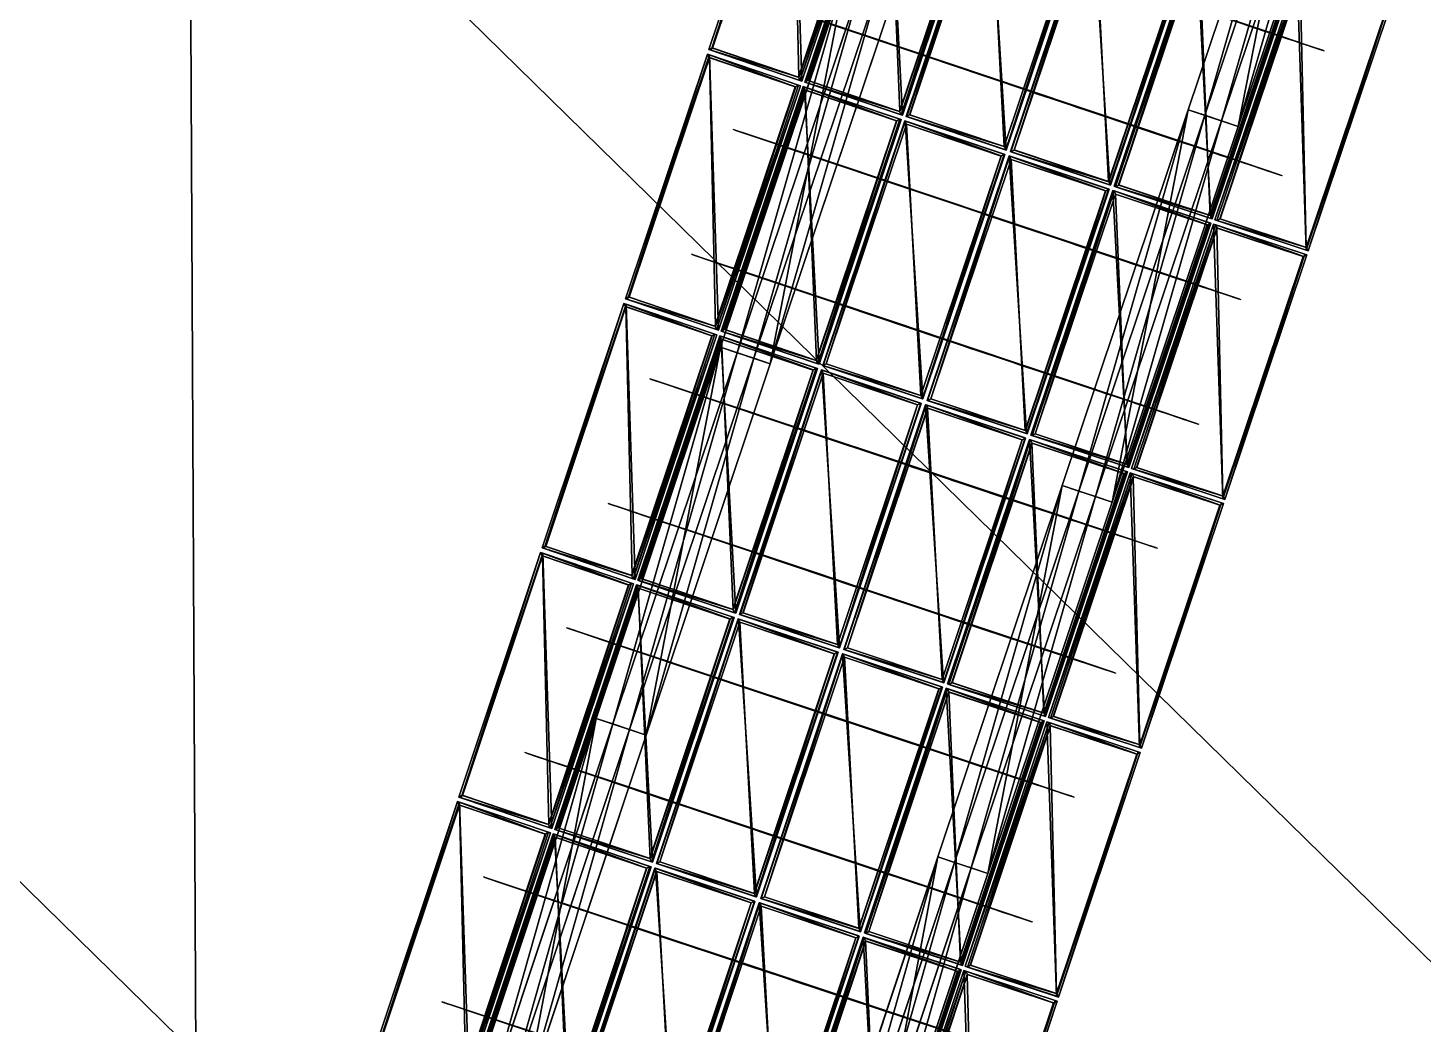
# Model space of a CAD drawing. Extents: x -372 to 678, y -263 to 741.
# Drawn here: x 323.48 to 336.73, y 391.04 to 400.51 of the extents above; entities that cross this region are included whole.
import ezdxf

# ---------------------------------------------------------------- set-up
doc = ezdxf.new("R2010")
doc.units = 0
doc.header["$LTSCALE"] = 0.0254
doc.layers.get('0').update_dxf_attribs({"linetype": 'CONTINUOUS'})
doc.layers.add('LOCATION_SNAPSHOT', color=144, linetype='CONTINUOUS')
doc.layers.add('LOCATION_TERRAIN', color=36, linetype='CONTINUOUS')

# ---------------------------------------------------------------- blocks, each defined once
blk = doc.blocks.new('LOCATION_SNAPSHOT_1')
at = {"color": 8}
mesh = blk.add_polyface(dxfattribs=at)
corners = [(-63.49, 214.773), (675.116, 740.668), (-66.007, 737.092), (677.638, 218.347)]
mesh.append_faces([[corners[k] for k in face] for face in [(0, 1, 2), (1, 0, 3)]], dxfattribs={"vtx0": -1, "color": 8})
blk = doc.blocks.new('LOCATION_TERRAIN_1')
at = {"color": 8}
mesh = blk.add_polyface(dxfattribs=at)
corners = [(325.076, 390.756, 6.175), (325.016, 403.193, 5.976), (312.455, 403.132, 4.757)]
mesh.append_faces([[corners[k] for k in face] for face in [(0, 1, 2)]], dxfattribs={"color": 8})
mesh = blk.add_polyface(dxfattribs=at)
corners = [(337.638, 390.817, 7.11), (337.578, 403.253, 7.128), (325.016, 403.193, 5.976)]
mesh.append_faces([[corners[k] for k in face] for face in [(0, 1, 2)]], dxfattribs={"color": 8})
mesh = blk.add_polyface(dxfattribs=at)
corners = [(337.638, 390.817, 7.11), (325.016, 403.193, 5.976), (325.076, 390.756, 6.175)]
mesh.append_faces([[corners[k] for k in face] for face in [(0, 1, 2)]], dxfattribs={"color": 8})
mesh = blk.add_polyface(dxfattribs=at)
corners = [(325.076, 390.756, 6.175), (312.455, 403.132, 4.757), (312.515, 390.696, 5.086)]
mesh.append_faces([[corners[k] for k in face] for face in [(0, 1, 2)]], dxfattribs={"color": 8})
blk = doc.blocks.new('GROUP_55')
at = {"color": 0}
for p, q in [((282.954, -0.57, 1.478), (279.193, -0.688, 1.446)), ((282.954, -0.57, 1.978), (279.193, -0.688, 1.946)), ((282.954, -0.57, 1.978), (279.193, -0.688, 1.946)), ((282.954, -0.57, 1.478), (279.193, -0.688, 1.446)), ((279.193, -0.688, 1.446), (275.475, -0.807, 1.415)), ((279.193, -0.688, 1.946), (275.475, -0.807, 1.915)), ((279.193, -0.688, 1.946), (275.475, -0.807, 1.915)), ((279.193, -0.688, 1.446), (275.475, -0.807, 1.415)), ((279.193, -0.688, 1.446), (279.198, -0.854, 1.446)), ((279.209, -1.187, 1.946), (279.193, -0.688, 1.946)), ((279.193, -0.688, 1.946), (279.193, -0.688, 1.446)), ((279.193, -0.688, 1.446), (279.198, -0.854, 1.446)), ((279.209, -1.187, 1.946), (279.193, -0.688, 1.946)), ((279.193, -0.688, 1.946), (279.193, -0.688, 1.446)), ((282.96, -0.737, 1.478), (279.198, -0.854, 1.446)), ((282.96, -0.737, 1.478), (279.198, -0.854, 1.446)), ((282.96, -0.737, 1.728), (279.198, -0.854, 1.696)), ((282.96, -0.737, 1.728), (279.198, -0.854, 1.696)), ((275.475, -0.807, 1.415), (271.799, -0.929, 1.383)), ((275.475, -0.807, 1.915), (271.799, -0.929, 1.883)), ((275.475, -0.807, 1.915), (271.799, -0.929, 1.883)), ((275.475, -0.807, 1.415), (271.799, -0.929, 1.383)), ((275.475, -0.807, 1.415), (275.481, -0.974, 1.415)), ((275.491, -1.307, 1.915), (275.475, -0.807, 1.915)), ((275.475, -0.807, 1.915), (275.475, -0.807, 1.415)), ((275.475, -0.807, 1.415), (275.481, -0.974, 1.415)), ((275.491, -1.307, 1.915), (275.475, -0.807, 1.915)), ((275.475, -0.807, 1.915), (275.475, -0.807, 1.415)), ((279.198, -0.854, 1.446), (275.481, -0.974, 1.415)), ((279.198, -0.854, 1.446), (275.481, -0.974, 1.415)), ((279.198, -0.854, 1.696), (275.481, -0.974, 1.665)), ((279.198, -0.854, 1.696), (275.481, -0.974, 1.665)), ((279.198, -0.854, 1.446), (279.198, -0.854, 1.696)), ((279.198, -0.854, 1.696), (279.203, -1.021, 1.696)), ((279.198, -0.854, 1.446), (279.198, -0.854, 1.696)), ((279.198, -0.854, 1.696), (279.203, -1.021, 1.696)), ((282.965, -0.904, 1.728), (279.203, -1.021, 1.696)), ((282.965, -0.904, 1.728), (279.203, -1.021, 1.696)), ((282.965, -0.904, 1.478), (279.203, -1.021, 1.446)), ((282.965, -0.904, 1.478), (279.203, -1.021, 1.446)), ((275.481, -0.974, 1.415), (271.804, -1.095, 1.383)), ((275.481, -0.974, 1.415), (271.804, -1.095, 1.383)), ((275.481, -0.974, 1.665), (271.804, -1.095, 1.633)), ((275.481, -0.974, 1.665), (271.804, -1.095, 1.633)), ((275.481, -0.974, 1.415), (275.481, -0.974, 1.665)), ((275.481, -0.974, 1.665), (275.486, -1.14, 1.665)), ((275.481, -0.974, 1.415), (275.481, -0.974, 1.665)), ((275.481, -0.974, 1.665), (275.486, -1.14, 1.665)), ((279.203, -1.021, 1.696), (275.486, -1.14, 1.665)), ((279.203, -1.021, 1.696), (275.486, -1.14, 1.665)), ((279.203, -1.021, 1.446), (275.486, -1.14, 1.415)), ((279.203, -1.021, 1.446), (275.486, -1.14, 1.415)), ((279.203, -1.021, 1.696), (279.203, -1.021, 1.446)), ((279.203, -1.021, 1.446), (279.209, -1.187, 1.446)), ((279.203, -1.021, 1.696), (279.203, -1.021, 1.446)), ((279.203, -1.021, 1.446), (279.209, -1.187, 1.446)), ((275.486, -1.14, 1.665), (271.81, -1.262, 1.633)), ((275.486, -1.14, 1.665), (271.81, -1.262, 1.633)), ((275.486, -1.14, 1.415), (271.81, -1.262, 1.383)), ((275.486, -1.14, 1.415), (271.81, -1.262, 1.383)), ((275.486, -1.14, 1.665), (275.486, -1.14, 1.415)), ((275.486, -1.14, 1.415), (275.491, -1.307, 1.415)), ((275.486, -1.14, 1.665), (275.486, -1.14, 1.415)), ((275.486, -1.14, 1.415), (275.491, -1.307, 1.415)), ((279.209, -1.187, 1.446), (275.491, -1.307, 1.415)), ((279.209, -1.187, 1.446), (275.491, -1.307, 1.415)), ((279.209, -1.187, 1.946), (275.491, -1.307, 1.915)), ((279.209, -1.187, 1.946), (275.491, -1.307, 1.915)), ((282.97, -1.07, 1.478), (279.209, -1.187, 1.446)), ((282.97, -1.07, 1.478), (279.209, -1.187, 1.446)), ((282.97, -1.07, 1.978), (279.209, -1.187, 1.946)), ((282.97, -1.07, 1.978), (279.209, -1.187, 1.946)), ((279.209, -1.187, 1.446), (279.209, -1.187, 1.946)), ((279.209, -1.187, 1.446), (279.209, -1.187, 1.946)), ((275.491, -1.307, 1.415), (271.816, -1.429, 1.383)), ((275.491, -1.307, 1.415), (271.816, -1.429, 1.383)), ((275.491, -1.307, 1.915), (271.816, -1.429, 1.883)), ((275.491, -1.307, 1.915), (271.816, -1.429, 1.883)), ((275.491, -1.307, 1.415), (275.491, -1.307, 1.915)), ((275.491, -1.307, 1.415), (275.491, -1.307, 1.915))]:
    blk.add_line(p, q, dxfattribs=at)
mesh = blk.add_polyface(dxfattribs=at)
corners = [(282.954, -0.57, 1.478), (279.198, -0.854, 1.446), (279.193, -0.688, 1.446), (282.96, -0.737, 1.478)]
mesh.append_faces([[corners[k] for k in face] for face in [(0, 1, 2), (1, 0, 3)]], dxfattribs={"vtx0": -1, "color": 0})
mesh = blk.add_polyface(dxfattribs=at)
corners = [(279.209, -1.187, 1.946), (282.954, -0.57, 1.978), (279.193, -0.688, 1.946), (282.97, -1.07, 1.978)]
mesh.append_faces([[corners[k] for k in face] for face in [(0, 1, 2), (1, 0, 3)]], dxfattribs={"vtx0": -1, "color": 0})
mesh = blk.add_polyface(dxfattribs=at)
corners = [(279.193, -0.688, 1.946), (282.954, -0.57, 1.478), (279.193, -0.688, 1.446), (282.954, -0.57, 1.978)]
mesh.append_faces([[corners[k] for k in face] for face in [(0, 1, 2), (1, 0, 3)]], dxfattribs={"vtx0": -1, "color": 0})
mesh = blk.add_polyface(dxfattribs=at)
corners = [(279.193, -0.688, 1.446), (275.481, -0.974, 1.415), (275.475, -0.807, 1.415), (279.198, -0.854, 1.446)]
mesh.append_faces([[corners[k] for k in face] for face in [(0, 1, 2), (1, 0, 3)]], dxfattribs={"vtx0": -1, "color": 0})
mesh = blk.add_polyface(dxfattribs=at)
corners = [(275.491, -1.307, 1.915), (279.193, -0.688, 1.946), (275.475, -0.807, 1.915), (279.209, -1.187, 1.946)]
mesh.append_faces([[corners[k] for k in face] for face in [(0, 1, 2), (1, 0, 3)]], dxfattribs={"vtx0": -1, "color": 0})
mesh = blk.add_polyface(dxfattribs=at)
corners = [(275.475, -0.807, 1.915), (279.193, -0.688, 1.446), (275.475, -0.807, 1.415), (279.193, -0.688, 1.946)]
mesh.append_faces([[corners[k] for k in face] for face in [(0, 1, 2), (1, 0, 3)]], dxfattribs={"vtx0": -1, "color": 0})
mesh = blk.add_polyface(dxfattribs=at)
corners = [(282.96, -0.737, 1.478), (279.198, -0.854, 1.696), (279.198, -0.854, 1.446), (282.96, -0.737, 1.728)]
mesh.append_faces([[corners[k] for k in face] for face in [(0, 1, 2), (1, 0, 3)]], dxfattribs={"vtx0": -1, "color": 0})
mesh = blk.add_polyface(dxfattribs=at)
corners = [(282.96, -0.737, 1.728), (279.203, -1.021, 1.696), (279.198, -0.854, 1.696), (282.965, -0.904, 1.728)]
mesh.append_faces([[corners[k] for k in face] for face in [(0, 1, 2), (1, 0, 3)]], dxfattribs={"vtx0": -1, "color": 0})
mesh = blk.add_polyface(dxfattribs=at)
corners = [(275.475, -0.807, 1.415), (271.804, -1.095, 1.383), (271.799, -0.929, 1.383), (275.481, -0.974, 1.415)]
mesh.append_faces([[corners[k] for k in face] for face in [(0, 1, 2), (1, 0, 3)]], dxfattribs={"vtx0": -1, "color": 0})
mesh = blk.add_polyface(dxfattribs=at)
corners = [(271.816, -1.429, 1.883), (275.475, -0.807, 1.915), (271.799, -0.929, 1.883), (275.491, -1.307, 1.915)]
mesh.append_faces([[corners[k] for k in face] for face in [(0, 1, 2), (1, 0, 3)]], dxfattribs={"vtx0": -1, "color": 0})
mesh = blk.add_polyface(dxfattribs=at)
corners = [(271.799, -0.929, 1.883), (275.475, -0.807, 1.415), (271.799, -0.929, 1.383), (275.475, -0.807, 1.915)]
mesh.append_faces([[corners[k] for k in face] for face in [(0, 1, 2), (1, 0, 3)]], dxfattribs={"vtx0": -1, "color": 0})
mesh = blk.add_polyface(dxfattribs=at)
corners = [(279.198, -0.854, 1.446), (275.481, -0.974, 1.665), (275.481, -0.974, 1.415), (279.198, -0.854, 1.696)]
mesh.append_faces([[corners[k] for k in face] for face in [(0, 1, 2), (1, 0, 3)]], dxfattribs={"vtx0": -1, "color": 0})
mesh = blk.add_polyface(dxfattribs=at)
corners = [(279.198, -0.854, 1.696), (275.486, -1.14, 1.665), (275.481, -0.974, 1.665), (279.203, -1.021, 1.696)]
mesh.append_faces([[corners[k] for k in face] for face in [(0, 1, 2), (1, 0, 3)]], dxfattribs={"vtx0": -1, "color": 0})
mesh = blk.add_polyface(dxfattribs=at)
corners = [(279.203, -1.021, 1.696), (282.965, -0.904, 1.478), (279.203, -1.021, 1.446), (282.965, -0.904, 1.728)]
mesh.append_faces([[corners[k] for k in face] for face in [(0, 1, 2), (1, 0, 3)]], dxfattribs={"vtx0": -1, "color": 0})
mesh = blk.add_polyface(dxfattribs=at)
corners = [(282.965, -0.904, 1.478), (279.209, -1.187, 1.446), (279.203, -1.021, 1.446), (282.97, -1.07, 1.478)]
mesh.append_faces([[corners[k] for k in face] for face in [(0, 1, 2), (1, 0, 3)]], dxfattribs={"vtx0": -1, "color": 0})
mesh = blk.add_polyface(dxfattribs=at)
corners = [(275.481, -0.974, 1.415), (271.804, -1.095, 1.633), (271.804, -1.095, 1.383), (275.481, -0.974, 1.665)]
mesh.append_faces([[corners[k] for k in face] for face in [(0, 1, 2), (1, 0, 3)]], dxfattribs={"vtx0": -1, "color": 0})
mesh = blk.add_polyface(dxfattribs=at)
corners = [(275.481, -0.974, 1.665), (271.81, -1.262, 1.633), (271.804, -1.095, 1.633), (275.486, -1.14, 1.665)]
mesh.append_faces([[corners[k] for k in face] for face in [(0, 1, 2), (1, 0, 3)]], dxfattribs={"vtx0": -1, "color": 0})
mesh = blk.add_polyface(dxfattribs=at)
corners = [(275.486, -1.14, 1.665), (279.203, -1.021, 1.446), (275.486, -1.14, 1.415), (279.203, -1.021, 1.696)]
mesh.append_faces([[corners[k] for k in face] for face in [(0, 1, 2), (1, 0, 3)]], dxfattribs={"vtx0": -1, "color": 0})
mesh = blk.add_polyface(dxfattribs=at)
corners = [(279.203, -1.021, 1.446), (275.491, -1.307, 1.415), (275.486, -1.14, 1.415), (279.209, -1.187, 1.446)]
mesh.append_faces([[corners[k] for k in face] for face in [(0, 1, 2), (1, 0, 3)]], dxfattribs={"vtx0": -1, "color": 0})
mesh = blk.add_polyface(dxfattribs=at)
corners = [(271.81, -1.262, 1.633), (275.486, -1.14, 1.415), (271.81, -1.262, 1.383), (275.486, -1.14, 1.665)]
mesh.append_faces([[corners[k] for k in face] for face in [(0, 1, 2), (1, 0, 3)]], dxfattribs={"vtx0": -1, "color": 0})
mesh = blk.add_polyface(dxfattribs=at)
corners = [(275.486, -1.14, 1.415), (271.816, -1.429, 1.383), (271.81, -1.262, 1.383), (275.491, -1.307, 1.415)]
mesh.append_faces([[corners[k] for k in face] for face in [(0, 1, 2), (1, 0, 3)]], dxfattribs={"vtx0": -1, "color": 0})
mesh = blk.add_polyface(dxfattribs=at)
corners = [(279.209, -1.187, 1.446), (275.491, -1.307, 1.915), (275.491, -1.307, 1.415), (279.209, -1.187, 1.946)]
mesh.append_faces([[corners[k] for k in face] for face in [(0, 1, 2), (1, 0, 3)]], dxfattribs={"vtx0": -1, "color": 0})
mesh = blk.add_polyface(dxfattribs=at)
corners = [(282.97, -1.07, 1.478), (279.209, -1.187, 1.946), (279.209, -1.187, 1.446), (282.97, -1.07, 1.978)]
mesh.append_faces([[corners[k] for k in face] for face in [(0, 1, 2), (1, 0, 3)]], dxfattribs={"vtx0": -1, "color": 0})
mesh = blk.add_polyface(dxfattribs=at)
corners = [(275.491, -1.307, 1.415), (271.816, -1.429, 1.883), (271.816, -1.429, 1.383), (275.491, -1.307, 1.915)]
mesh.append_faces([[corners[k] for k in face] for face in [(0, 1, 2), (1, 0, 3)]], dxfattribs={"vtx0": -1, "color": 0})
blk = doc.blocks.new('GROUP264_1')
at = {"color": 9}
blk.add_blockref('GROUP_55', (0, 0), dxfattribs=at)
blk = doc.blocks.new('GROUP263_1')
at = {"color": 0}
blk.add_blockref('GROUP264_1', (0, 0), dxfattribs=at)
blk = doc.blocks.new('GROUP_56')
at = {"color": 0}
for p, q in [((286.842, -0.456, 1.508), (283.032, -0.571, 1.478)), ((286.842, -0.456, 2.008), (283.032, -0.571, 1.978)), ((286.842, -0.456, 2.008), (283.032, -0.571, 1.978)), ((286.842, -0.456, 1.508), (283.032, -0.571, 1.478)), ((283.032, -0.571, 1.478), (279.269, -0.688, 1.446)), ((283.032, -0.571, 1.978), (279.269, -0.688, 1.946)), ((283.032, -0.571, 1.978), (279.269, -0.688, 1.946)), ((283.032, -0.571, 1.478), (279.269, -0.688, 1.446)), ((283.032, -0.571, 1.478), (283.037, -0.738, 1.478)), ((283.047, -1.071, 1.978), (283.032, -0.571, 1.978)), ((283.032, -0.571, 1.978), (283.032, -0.571, 1.478)), ((283.032, -0.571, 1.478), (283.037, -0.738, 1.478)), ((283.047, -1.071, 1.978), (283.032, -0.571, 1.978)), ((283.032, -0.571, 1.978), (283.032, -0.571, 1.478)), ((286.847, -0.623, 1.508), (283.037, -0.738, 1.478)), ((286.847, -0.623, 1.508), (283.037, -0.738, 1.478)), ((286.847, -0.623, 1.758), (283.037, -0.738, 1.728)), ((286.847, -0.623, 1.758), (283.037, -0.738, 1.728)), ((279.269, -0.688, 1.446), (275.55, -0.808, 1.415)), ((279.269, -0.688, 1.946), (275.55, -0.808, 1.915)), ((279.269, -0.688, 1.946), (275.55, -0.808, 1.915)), ((279.269, -0.688, 1.446), (275.55, -0.808, 1.415)), ((279.269, -0.688, 1.446), (279.274, -0.855, 1.446)), ((279.285, -1.188, 1.946), (279.269, -0.688, 1.946)), ((279.269, -0.688, 1.946), (279.269, -0.688, 1.446)), ((279.269, -0.688, 1.446), (279.274, -0.855, 1.446)), ((279.285, -1.188, 1.946), (279.269, -0.688, 1.946)), ((279.269, -0.688, 1.946), (279.269, -0.688, 1.446)), ((283.037, -0.738, 1.478), (279.274, -0.855, 1.446)), ((283.037, -0.738, 1.478), (279.274, -0.855, 1.446)), ((283.037, -0.738, 1.728), (279.274, -0.855, 1.696)), ((283.037, -0.738, 1.728), (279.274, -0.855, 1.696)), ((283.037, -0.738, 1.478), (283.037, -0.738, 1.728)), ((283.037, -0.738, 1.728), (283.042, -0.904, 1.728)), ((283.037, -0.738, 1.478), (283.037, -0.738, 1.728)), ((283.037, -0.738, 1.728), (283.042, -0.904, 1.728)), ((286.852, -0.789, 1.758), (283.042, -0.904, 1.728)), ((286.852, -0.789, 1.758), (283.042, -0.904, 1.728)), ((286.852, -0.789, 1.508), (283.042, -0.904, 1.478)), ((286.852, -0.789, 1.508), (283.042, -0.904, 1.478)), ((275.55, -0.808, 1.415), (271.873, -0.93, 1.383)), ((275.55, -0.808, 1.915), (271.873, -0.93, 1.883)), ((275.55, -0.808, 1.915), (271.873, -0.93, 1.883)), ((275.55, -0.808, 1.415), (271.873, -0.93, 1.383)), ((275.55, -0.808, 1.415), (275.556, -0.975, 1.415)), ((275.567, -1.308, 1.915), (275.55, -0.808, 1.915)), ((275.55, -0.808, 1.915), (275.55, -0.808, 1.415)), ((275.55, -0.808, 1.415), (275.556, -0.975, 1.415)), ((275.567, -1.308, 1.915), (275.55, -0.808, 1.915)), ((275.55, -0.808, 1.915), (275.55, -0.808, 1.415)), ((279.274, -0.855, 1.446), (275.556, -0.975, 1.415)), ((279.274, -0.855, 1.446), (275.556, -0.975, 1.415)), ((279.274, -0.855, 1.696), (275.556, -0.975, 1.665)), ((279.274, -0.855, 1.696), (275.556, -0.975, 1.665)), ((279.274, -0.855, 1.446), (279.274, -0.855, 1.696)), ((279.274, -0.855, 1.696), (279.28, -1.022, 1.696)), ((279.274, -0.855, 1.446), (279.274, -0.855, 1.696)), ((279.274, -0.855, 1.696), (279.28, -1.022, 1.696)), ((283.042, -0.904, 1.728), (279.28, -1.022, 1.696)), ((283.042, -0.904, 1.728), (279.28, -1.022, 1.696)), ((283.042, -0.904, 1.478), (279.28, -1.022, 1.446)), ((283.042, -0.904, 1.478), (279.28, -1.022, 1.446)), ((283.042, -0.904, 1.728), (283.042, -0.904, 1.478)), ((283.042, -0.904, 1.478), (283.047, -1.071, 1.478)), ((283.042, -0.904, 1.728), (283.042, -0.904, 1.478)), ((283.042, -0.904, 1.478), (283.047, -1.071, 1.478)), ((275.556, -0.975, 1.415), (271.879, -1.096, 1.383)), ((275.556, -0.975, 1.415), (271.879, -1.096, 1.383)), ((275.556, -0.975, 1.665), (271.879, -1.096, 1.633)), ((275.556, -0.975, 1.665), (271.879, -1.096, 1.633)), ((275.556, -0.975, 1.415), (275.556, -0.975, 1.665)), ((275.556, -0.975, 1.665), (275.561, -1.141, 1.665)), ((275.556, -0.975, 1.415), (275.556, -0.975, 1.665)), ((275.556, -0.975, 1.665), (275.561, -1.141, 1.665)), ((279.28, -1.022, 1.696), (275.561, -1.141, 1.665)), ((279.28, -1.022, 1.696), (275.561, -1.141, 1.665)), ((279.28, -1.022, 1.446), (275.561, -1.141, 1.415)), ((279.28, -1.022, 1.446), (275.561, -1.141, 1.415)), ((279.28, -1.022, 1.696), (279.28, -1.022, 1.446)), ((279.28, -1.022, 1.446), (279.285, -1.188, 1.446)), ((279.28, -1.022, 1.696), (279.28, -1.022, 1.446)), ((279.28, -1.022, 1.446), (279.285, -1.188, 1.446)), ((286.856, -0.956, 1.508), (283.047, -1.071, 1.478)), ((286.856, -0.956, 1.508), (283.047, -1.071, 1.478)), ((286.856, -0.956, 2.008), (283.047, -1.071, 1.978)), ((286.856, -0.956, 2.008), (283.047, -1.071, 1.978)), ((275.561, -1.141, 1.665), (271.884, -1.263, 1.633)), ((275.561, -1.141, 1.665), (271.884, -1.263, 1.633)), ((275.561, -1.141, 1.415), (271.884, -1.263, 1.383)), ((275.561, -1.141, 1.415), (271.884, -1.263, 1.383)), ((275.561, -1.141, 1.665), (275.561, -1.141, 1.415)), ((275.561, -1.141, 1.415), (275.567, -1.308, 1.415)), ((275.561, -1.141, 1.665), (275.561, -1.141, 1.415)), ((275.561, -1.141, 1.415), (275.567, -1.308, 1.415)), ((279.285, -1.188, 1.446), (275.567, -1.308, 1.415)), ((279.285, -1.188, 1.446), (275.567, -1.308, 1.415)), ((279.285, -1.188, 1.946), (275.567, -1.308, 1.915)), ((279.285, -1.188, 1.946), (275.567, -1.308, 1.915)), ((283.047, -1.071, 1.478), (279.285, -1.188, 1.446)), ((283.047, -1.071, 1.478), (279.285, -1.188, 1.446)), ((283.047, -1.071, 1.978), (279.285, -1.188, 1.946)), ((283.047, -1.071, 1.978), (279.285, -1.188, 1.946)), ((279.285, -1.188, 1.446), (279.285, -1.188, 1.946)), ((279.285, -1.188, 1.446), (279.285, -1.188, 1.946)), ((283.047, -1.071, 1.478), (283.047, -1.071, 1.978)), ((283.047, -1.071, 1.478), (283.047, -1.071, 1.978)), ((275.567, -1.308, 1.415), (271.89, -1.429, 1.383)), ((275.567, -1.308, 1.415), (271.89, -1.429, 1.383)), ((275.567, -1.308, 1.915), (271.89, -1.429, 1.883)), ((275.567, -1.308, 1.915), (271.89, -1.429, 1.883)), ((275.567, -1.308, 1.415), (275.567, -1.308, 1.915)), ((275.567, -1.308, 1.415), (275.567, -1.308, 1.915))]:
    blk.add_line(p, q, dxfattribs=at)
mesh = blk.add_polyface(dxfattribs=at)
corners = [(286.842, -0.456, 1.508), (283.037, -0.738, 1.478), (283.032, -0.571, 1.478), (286.847, -0.623, 1.508)]
mesh.append_faces([[corners[k] for k in face] for face in [(0, 1, 2), (1, 0, 3)]], dxfattribs={"vtx0": -1, "color": 0})
mesh = blk.add_polyface(dxfattribs=at)
corners = [(283.047, -1.071, 1.978), (286.842, -0.456, 2.008), (283.032, -0.571, 1.978), (286.856, -0.956, 2.008)]
mesh.append_faces([[corners[k] for k in face] for face in [(0, 1, 2), (1, 0, 3)]], dxfattribs={"vtx0": -1, "color": 0})
mesh = blk.add_polyface(dxfattribs=at)
corners = [(283.032, -0.571, 1.978), (286.842, -0.456, 1.508), (283.032, -0.571, 1.478), (286.842, -0.456, 2.008)]
mesh.append_faces([[corners[k] for k in face] for face in [(0, 1, 2), (1, 0, 3)]], dxfattribs={"vtx0": -1, "color": 0})
mesh = blk.add_polyface(dxfattribs=at)
corners = [(283.032, -0.571, 1.478), (279.274, -0.855, 1.446), (279.269, -0.688, 1.446), (283.037, -0.738, 1.478)]
mesh.append_faces([[corners[k] for k in face] for face in [(0, 1, 2), (1, 0, 3)]], dxfattribs={"vtx0": -1, "color": 0})
mesh = blk.add_polyface(dxfattribs=at)
corners = [(279.285, -1.188, 1.946), (283.032, -0.571, 1.978), (279.269, -0.688, 1.946), (283.047, -1.071, 1.978)]
mesh.append_faces([[corners[k] for k in face] for face in [(0, 1, 2), (1, 0, 3)]], dxfattribs={"vtx0": -1, "color": 0})
mesh = blk.add_polyface(dxfattribs=at)
corners = [(279.269, -0.688, 1.946), (283.032, -0.571, 1.478), (279.269, -0.688, 1.446), (283.032, -0.571, 1.978)]
mesh.append_faces([[corners[k] for k in face] for face in [(0, 1, 2), (1, 0, 3)]], dxfattribs={"vtx0": -1, "color": 0})
mesh = blk.add_polyface(dxfattribs=at)
corners = [(286.847, -0.623, 1.508), (283.037, -0.738, 1.728), (283.037, -0.738, 1.478), (286.847, -0.623, 1.758)]
mesh.append_faces([[corners[k] for k in face] for face in [(0, 1, 2), (1, 0, 3)]], dxfattribs={"vtx0": -1, "color": 0})
mesh = blk.add_polyface(dxfattribs=at)
corners = [(286.847, -0.623, 1.758), (283.042, -0.904, 1.728), (283.037, -0.738, 1.728), (286.852, -0.789, 1.758)]
mesh.append_faces([[corners[k] for k in face] for face in [(0, 1, 2), (1, 0, 3)]], dxfattribs={"vtx0": -1, "color": 0})
mesh = blk.add_polyface(dxfattribs=at)
corners = [(279.269, -0.688, 1.446), (275.556, -0.975, 1.415), (275.55, -0.808, 1.415), (279.274, -0.855, 1.446)]
mesh.append_faces([[corners[k] for k in face] for face in [(0, 1, 2), (1, 0, 3)]], dxfattribs={"vtx0": -1, "color": 0})
mesh = blk.add_polyface(dxfattribs=at)
corners = [(275.567, -1.308, 1.915), (279.269, -0.688, 1.946), (275.55, -0.808, 1.915), (279.285, -1.188, 1.946)]
mesh.append_faces([[corners[k] for k in face] for face in [(0, 1, 2), (1, 0, 3)]], dxfattribs={"vtx0": -1, "color": 0})
mesh = blk.add_polyface(dxfattribs=at)
corners = [(275.55, -0.808, 1.915), (279.269, -0.688, 1.446), (275.55, -0.808, 1.415), (279.269, -0.688, 1.946)]
mesh.append_faces([[corners[k] for k in face] for face in [(0, 1, 2), (1, 0, 3)]], dxfattribs={"vtx0": -1, "color": 0})
mesh = blk.add_polyface(dxfattribs=at)
corners = [(283.037, -0.738, 1.478), (279.274, -0.855, 1.696), (279.274, -0.855, 1.446), (283.037, -0.738, 1.728)]
mesh.append_faces([[corners[k] for k in face] for face in [(0, 1, 2), (1, 0, 3)]], dxfattribs={"vtx0": -1, "color": 0})
mesh = blk.add_polyface(dxfattribs=at)
corners = [(283.037, -0.738, 1.728), (279.28, -1.022, 1.696), (279.274, -0.855, 1.696), (283.042, -0.904, 1.728)]
mesh.append_faces([[corners[k] for k in face] for face in [(0, 1, 2), (1, 0, 3)]], dxfattribs={"vtx0": -1, "color": 0})
mesh = blk.add_polyface(dxfattribs=at)
corners = [(283.042, -0.904, 1.728), (286.852, -0.789, 1.508), (283.042, -0.904, 1.478), (286.852, -0.789, 1.758)]
mesh.append_faces([[corners[k] for k in face] for face in [(0, 1, 2), (1, 0, 3)]], dxfattribs={"vtx0": -1, "color": 0})
mesh = blk.add_polyface(dxfattribs=at)
corners = [(286.852, -0.789, 1.508), (283.047, -1.071, 1.478), (283.042, -0.904, 1.478), (286.856, -0.956, 1.508)]
mesh.append_faces([[corners[k] for k in face] for face in [(0, 1, 2), (1, 0, 3)]], dxfattribs={"vtx0": -1, "color": 0})
mesh = blk.add_polyface(dxfattribs=at)
corners = [(275.55, -0.808, 1.415), (271.879, -1.096, 1.383), (271.873, -0.93, 1.383), (275.556, -0.975, 1.415)]
mesh.append_faces([[corners[k] for k in face] for face in [(0, 1, 2), (1, 0, 3)]], dxfattribs={"vtx0": -1, "color": 0})
mesh = blk.add_polyface(dxfattribs=at)
corners = [(271.89, -1.429, 1.883), (275.55, -0.808, 1.915), (271.873, -0.93, 1.883), (275.567, -1.308, 1.915)]
mesh.append_faces([[corners[k] for k in face] for face in [(0, 1, 2), (1, 0, 3)]], dxfattribs={"vtx0": -1, "color": 0})
mesh = blk.add_polyface(dxfattribs=at)
corners = [(271.873, -0.93, 1.883), (275.55, -0.808, 1.415), (271.873, -0.93, 1.383), (275.55, -0.808, 1.915)]
mesh.append_faces([[corners[k] for k in face] for face in [(0, 1, 2), (1, 0, 3)]], dxfattribs={"vtx0": -1, "color": 0})
mesh = blk.add_polyface(dxfattribs=at)
corners = [(279.274, -0.855, 1.446), (275.556, -0.975, 1.665), (275.556, -0.975, 1.415), (279.274, -0.855, 1.696)]
mesh.append_faces([[corners[k] for k in face] for face in [(0, 1, 2), (1, 0, 3)]], dxfattribs={"vtx0": -1, "color": 0})
mesh = blk.add_polyface(dxfattribs=at)
corners = [(279.274, -0.855, 1.696), (275.561, -1.141, 1.665), (275.556, -0.975, 1.665), (279.28, -1.022, 1.696)]
mesh.append_faces([[corners[k] for k in face] for face in [(0, 1, 2), (1, 0, 3)]], dxfattribs={"vtx0": -1, "color": 0})
mesh = blk.add_polyface(dxfattribs=at)
corners = [(279.28, -1.022, 1.696), (283.042, -0.904, 1.478), (279.28, -1.022, 1.446), (283.042, -0.904, 1.728)]
mesh.append_faces([[corners[k] for k in face] for face in [(0, 1, 2), (1, 0, 3)]], dxfattribs={"vtx0": -1, "color": 0})
mesh = blk.add_polyface(dxfattribs=at)
corners = [(283.042, -0.904, 1.478), (279.285, -1.188, 1.446), (279.28, -1.022, 1.446), (283.047, -1.071, 1.478)]
mesh.append_faces([[corners[k] for k in face] for face in [(0, 1, 2), (1, 0, 3)]], dxfattribs={"vtx0": -1, "color": 0})
mesh = blk.add_polyface(dxfattribs=at)
corners = [(275.556, -0.975, 1.415), (271.879, -1.096, 1.633), (271.879, -1.096, 1.383), (275.556, -0.975, 1.665)]
mesh.append_faces([[corners[k] for k in face] for face in [(0, 1, 2), (1, 0, 3)]], dxfattribs={"vtx0": -1, "color": 0})
mesh = blk.add_polyface(dxfattribs=at)
corners = [(275.556, -0.975, 1.665), (271.884, -1.263, 1.633), (271.879, -1.096, 1.633), (275.561, -1.141, 1.665)]
mesh.append_faces([[corners[k] for k in face] for face in [(0, 1, 2), (1, 0, 3)]], dxfattribs={"vtx0": -1, "color": 0})
mesh = blk.add_polyface(dxfattribs=at)
corners = [(275.561, -1.141, 1.665), (279.28, -1.022, 1.446), (275.561, -1.141, 1.415), (279.28, -1.022, 1.696)]
mesh.append_faces([[corners[k] for k in face] for face in [(0, 1, 2), (1, 0, 3)]], dxfattribs={"vtx0": -1, "color": 0})
mesh = blk.add_polyface(dxfattribs=at)
corners = [(279.28, -1.022, 1.446), (275.567, -1.308, 1.415), (275.561, -1.141, 1.415), (279.285, -1.188, 1.446)]
mesh.append_faces([[corners[k] for k in face] for face in [(0, 1, 2), (1, 0, 3)]], dxfattribs={"vtx0": -1, "color": 0})
mesh = blk.add_polyface(dxfattribs=at)
corners = [(286.856, -0.956, 1.508), (283.047, -1.071, 1.978), (283.047, -1.071, 1.478), (286.856, -0.956, 2.008)]
mesh.append_faces([[corners[k] for k in face] for face in [(0, 1, 2), (1, 0, 3)]], dxfattribs={"vtx0": -1, "color": 0})
mesh = blk.add_polyface(dxfattribs=at)
corners = [(271.884, -1.263, 1.633), (275.561, -1.141, 1.415), (271.884, -1.263, 1.383), (275.561, -1.141, 1.665)]
mesh.append_faces([[corners[k] for k in face] for face in [(0, 1, 2), (1, 0, 3)]], dxfattribs={"vtx0": -1, "color": 0})
mesh = blk.add_polyface(dxfattribs=at)
corners = [(275.561, -1.141, 1.415), (271.89, -1.429, 1.383), (271.884, -1.263, 1.383), (275.567, -1.308, 1.415)]
mesh.append_faces([[corners[k] for k in face] for face in [(0, 1, 2), (1, 0, 3)]], dxfattribs={"vtx0": -1, "color": 0})
mesh = blk.add_polyface(dxfattribs=at)
corners = [(279.285, -1.188, 1.446), (275.567, -1.308, 1.915), (275.567, -1.308, 1.415), (279.285, -1.188, 1.946)]
mesh.append_faces([[corners[k] for k in face] for face in [(0, 1, 2), (1, 0, 3)]], dxfattribs={"vtx0": -1, "color": 0})
mesh = blk.add_polyface(dxfattribs=at)
corners = [(283.047, -1.071, 1.478), (279.285, -1.188, 1.946), (279.285, -1.188, 1.446), (283.047, -1.071, 1.978)]
mesh.append_faces([[corners[k] for k in face] for face in [(0, 1, 2), (1, 0, 3)]], dxfattribs={"vtx0": -1, "color": 0})
mesh = blk.add_polyface(dxfattribs=at)
corners = [(275.567, -1.308, 1.415), (271.89, -1.429, 1.883), (271.89, -1.429, 1.383), (275.567, -1.308, 1.915)]
mesh.append_faces([[corners[k] for k in face] for face in [(0, 1, 2), (1, 0, 3)]], dxfattribs={"vtx0": -1, "color": 0})
blk = doc.blocks.new('GROUP265_1')
at = {"color": 9}
blk.add_blockref('GROUP_56', (0, 0), dxfattribs=at)
blk = doc.blocks.new('GROUP264_2')
at = {"color": 0}
blk.add_blockref('GROUP265_1', (0, 0), dxfattribs=at)
blk = doc.blocks.new('SOLAR_PANEL_1')
at = {"color": 0}
for p, q in [((0, 0.025), (0, 2.475)), ((0, 2.475), (1, 2.475)), ((0, 2.475), (1, 2.475)), ((0, 2.475), (0, 2.475, 0.05)), ((0, 2.475, 0.05), (1, 2.475, 0.05)), ((0, 0.025), (0, 2.475)), ((0, 0.025, 0.05), (0, 2.475, 0.05)), ((0, 2.475), (0, 2.475, 0.05)), ((0, 2.475, 0.05), (1, 2.475, 0.05)), ((0, 0.025, 0.05), (0, 2.475, 0.05)), ((0.975, 2.45, 0.05), (0.025, 2.45, 0.05)), ((0.025, 2.45, 0.05), (0.025, 0.05, 0.05)), ((0.975, 2.45, 0.05), (0.025, 2.45, 0.05)), ((0.025, 2.45, 0.05), (0.025, 2.45, 0.04)), ((0.975, 2.45, 0.04), (0.025, 2.45, 0.04)), ((0.025, 2.45, 0.05), (0.025, 0.05, 0.05)), ((0.025, 2.45, 0.04), (0.025, 0.05, 0.04)), ((0.025, 2.45, 0.05), (0.025, 2.45, 0.04)), ((0.025, 2.45, 0.04), (0.025, 0.05, 0.04)), ((0.975, 2.45, 0.04), (0.025, 2.45, 0.04)), ((0.975, 0.05, 0.05), (0.975, 2.45, 0.05)), ((0.975, 2.45, 0.05), (0.975, 2.45, 0.04)), ((0.975, 0.05, 0.05), (0.975, 2.45, 0.05)), ((0.975, 2.45, 0.05), (0.975, 2.45, 0.04)), ((0.975, 0.05, 0.04), (0.975, 2.45, 0.04)), ((0.975, 0.05, 0.04), (0.975, 2.45, 0.04)), ((1, 2.475), (1, 0.025)), ((1, 2.475), (1, 0.025)), ((1, 2.475), (1, 2.475, 0.05)), ((1, 2.475, 0.05), (1, 0.025, 0.05)), ((1, 2.475), (1, 2.475, 0.05)), ((1, 2.475, 0.05), (1, 0.025, 0.05)), ((1, 0.025), (0, 0.025)), ((0, 0.025), (0, 0.025, 0.05)), ((1, 0.025), (0, 0.025)), ((1, 0.025, 0.05), (0, 0.025, 0.05)), ((0, 0.025), (0, 0.025, 0.05)), ((1, 0.025, 0.05), (0, 0.025, 0.05)), ((0.025, 0.05, 0.05), (0.975, 0.05, 0.05)), ((0.025, 0.05, 0.05), (0.025, 0.05, 0.04)), ((0.025, 0.05, 0.05), (0.975, 0.05, 0.05)), ((0.025, 0.05, 0.04), (0.975, 0.05, 0.04)), ((0.025, 0.05, 0.05), (0.025, 0.05, 0.04)), ((0.025, 0.05, 0.04), (0.975, 0.05, 0.04)), ((0.975, 0.05, 0.05), (0.975, 0.05, 0.04)), ((0.975, 0.05, 0.05), (0.975, 0.05, 0.04)), ((1, 0.025), (1, 0.025, 0.05)), ((1, 0.025), (1, 0.025, 0.05))]:
    blk.add_line(p, q, dxfattribs=at)
mesh = blk.add_polyface(dxfattribs=at)
corners = [(0, 2.475), (1, 0.025), (0, 0.025), (1, 2.475)]
mesh.append_faces([[corners[k] for k in face] for face in [(0, 1, 2), (1, 0, 3)]], dxfattribs={"vtx0": -1, "color": 0})
mesh = blk.add_polyface(dxfattribs=at)
corners = [(0, 2.475, 0.05), (1, 2.475), (0, 2.475), (1, 2.475, 0.05)]
mesh.append_faces([[corners[k] for k in face] for face in [(0, 1, 2), (1, 0, 3)]], dxfattribs={"vtx0": -1, "color": 0})
mesh = blk.add_polyface(dxfattribs=at)
corners = [(0, 2.475, 0.05), (0, 0.025), (0, 0.025, 0.05), (0, 2.475)]
mesh.append_faces([[corners[k] for k in face] for face in [(0, 1, 2), (1, 0, 3)]], dxfattribs={"vtx0": -1, "color": 0})
mesh = blk.add_polyface(dxfattribs=at)
corners = [(0, 0.025, 0.05), (0.025, 0.05, 0.05), (0, 2.475, 0.05), (1, 0.025, 0.05), (0.975, 0.05, 0.05), (0.975, 2.45, 0.05), (0.025, 2.45, 0.05), (1, 2.475, 0.05)]
mesh.append_faces([[corners[k] for k in face] for face in [(0, 1, 2), (1, 3, 4), (4, 3, 5), (2, 6, 7), (6, 2, 1), (7, 5, 3)]], dxfattribs={"vtx0": -1, "vtx1": -1, "color": 0})
mesh.append_faces([[corners[k] for k in face] for face in [(1, 0, 3), (7, 6, 5)]], dxfattribs={"vtx0": -1, "vtx2": -1, "color": 0})
mesh = blk.add_polyface(dxfattribs=at)
corners = [(0.975, 2.45, 0.05), (0.025, 2.45, 0.04), (0.975, 2.45, 0.04), (0.025, 2.45, 0.05)]
mesh.append_faces([[corners[k] for k in face] for face in [(0, 1, 2), (1, 0, 3)]], dxfattribs={"vtx0": -1, "color": 0})
mesh = blk.add_polyface(dxfattribs=at)
corners = [(0.025, 2.45, 0.04), (0.025, 0.05, 0.05), (0.025, 0.05, 0.04), (0.025, 2.45, 0.05)]
mesh.append_faces([[corners[k] for k in face] for face in [(0, 1, 2), (1, 0, 3)]], dxfattribs={"vtx0": -1, "color": 0})
at = {"color": 153}
mesh = blk.add_polyface(dxfattribs=at)
corners = [(0.975, 0.05, 0.04), (0.025, 2.45, 0.04), (0.025, 0.05, 0.04), (0.975, 2.45, 0.04)]
mesh.append_faces([[corners[k] for k in face] for face in [(0, 1, 2), (1, 0, 3)]], dxfattribs={"vtx0": -1, "color": 153})
at = {"color": 0}
mesh = blk.add_polyface(dxfattribs=at)
corners = [(0.975, 2.45, 0.05), (0.975, 0.05, 0.04), (0.975, 0.05, 0.05), (0.975, 2.45, 0.04)]
mesh.append_faces([[corners[k] for k in face] for face in [(0, 1, 2), (1, 0, 3)]], dxfattribs={"vtx0": -1, "color": 0})
mesh = blk.add_polyface(dxfattribs=at)
corners = [(1, 2.475), (1, 0.025, 0.05), (1, 0.025), (1, 2.475, 0.05)]
mesh.append_faces([[corners[k] for k in face] for face in [(0, 1, 2), (1, 0, 3)]], dxfattribs={"vtx0": -1, "color": 0})
mesh = blk.add_polyface(dxfattribs=at)
corners = [(1, 0.025), (0, 0.025, 0.05), (0, 0.025), (1, 0.025, 0.05)]
mesh.append_faces([[corners[k] for k in face] for face in [(0, 1, 2), (1, 0, 3)]], dxfattribs={"vtx0": -1, "color": 0})
mesh = blk.add_polyface(dxfattribs=at)
corners = [(0.025, 0.05, 0.04), (0.975, 0.05, 0.05), (0.975, 0.05, 0.04), (0.025, 0.05, 0.05)]
mesh.append_faces([[corners[k] for k in face] for face in [(0, 1, 2), (1, 0, 3)]], dxfattribs={"vtx0": -1, "color": 0})
blk = doc.blocks.new('SOLAR_PANEL_STRUCTURE')
at = {"color": 0}
for p, q in [((5.014, 0, -0.009), (2.98, 0, -0.009)), ((2.98, 0, 0.031), (3.456, 0, 0.031)), ((3.456, 0, 0.031), (2.98, 0, 0.716)), ((3.021, 0, 0.728), (3.496, 0, 0.045)), ((3.496, 0, 0.045), (3.971, 0, 0.647)), ((4.009, 0, 0.631), (3.536, 0, 0.031)), ((3.536, 0, 0.031), (4.457, 0, 0.031)), ((4.457, 0, 0.031), (4.009, 0, 0.631)), ((4.059, 0, 0.63), (4.501, 0, 0.039)), ((4.501, 0, 0.039), (4.964, 0, 0.396)), ((4.555, 0, 0.031), (4.989, 0, 0.031)), ((4.989, 0, 0.365), (4.555, 0, 0.031)), ((4.989, 0, 0.031), (4.989, 0, 0.365)), ((5.417, 0, 0.2), (5.014, 0, -0.009)), ((5.029, 0, 0.374), (5.029, 0, 0.044)), ((5.029, 0, 0.044), (5.37, 0, 0.221)), ((5.496, 0, 0.165), (5.513, 0, 0.201))]:
    blk.add_line(p, q, dxfattribs=at)
at = {"color": 0, "extrusion": (4.81162e-16, 1, -7.04887e-16)}
blk.add_arc((-2.98, -5.374), 6.145, 90, 114.4293, dxfattribs=at)
at = {"color": 0}
mesh = blk.add_polyface(dxfattribs=at)
corners = [(4.457, 0, 0.031), (4.555, 0, 0.031), (3.536, 0, 0.031), (4.501, 0, 0.039), (4.989, 0, 0.365), (4.964, 0, 0.396), (5.029, 0, 0.374), (4.009, 0, 0.631), (4.059, 0, 0.63), (3.496, 0, 0.045), (3.971, 0, 0.647), (3.456, 0, 0.031), (2.98, 0, 0.716), (3.021, 0, 0.728), (2.98, 0, 0.771), (5.014, 0, -0.009), (5.029, 0, 0.044), (5.417, 0, 0.2), (4.989, 0, 0.031), (2.98, 0, -0.009), (5.37, 0, 0.221), (5.513, 0, 0.201), (5.016, 0, 0.424), (4.013, 0, 0.684), (5.496, 0, 0.165), (2.98, 0, 0.031)]
mesh.append_faces([[corners[k] for k in face] for face in [(0, 1, 2), (1, 3, 4), (7, 3, 0), (3, 7, 8), (9, 12, 13), (15, 16, 17), (18, 2, 1), (21, 20, 22), (22, 8, 23), (23, 13, 14), (4, 16, 18), (16, 4, 6)]], dxfattribs={"vtx0": -1, "vtx1": -1, "color": 0})
mesh.append_faces([[corners[k] for k in face] for face in [(1, 0, 3), (4, 5, 6), (11, 9, 2), (16, 15, 18), (18, 19, 11), (18, 11, 2), (17, 20, 21), (22, 6, 5), (23, 8, 7), (23, 7, 10)]], dxfattribs={"vtx0": -1, "vtx1": -1, "vtx2": -1, "color": 0})
mesh.append_faces([[corners[k] for k in face] for face in [(4, 3, 5), (9, 7, 2), (7, 9, 10), (9, 11, 12), (13, 12, 14), (18, 15, 19), (17, 16, 20), (22, 20, 6), (22, 5, 8), (23, 10, 13)]], dxfattribs={"vtx0": -1, "vtx2": -1, "color": 0})
mesh.append_faces([[corners[k] for k in face] for face in [(25, 11, 19)]], dxfattribs={"vtx1": -1, "color": 0})
mesh.append_faces([[corners[k] for k in face] for face in [(21, 24, 17)]], dxfattribs={"vtx2": -1, "color": 0})
blk = doc.blocks.new('GROUP0_4')
at = {"color": 0, "extrusion": (-0.411361, -5.15876e-17, 0.911472), "rotation": 90.00000000000011}
blk.add_blockref('SOLAR_PANEL_1', (1.25, -4.205, 2.182), dxfattribs=at)
at = {"color": 0, "extrusion": (-0.251634, -1.95439e-17, 0.967823), "rotation": 90.00000000000001}
blk.add_blockref('SOLAR_PANEL_1', (1.25, -3.484, 1.613), dxfattribs=at)
at = {"color": 0, "extrusion": (-0.084688, 3.20437e-17, 0.996408), "rotation": 90.00000000000004}
blk.add_blockref('SOLAR_PANEL_1', (1.25, -2.678, 1.175), dxfattribs=at)
at = {"color": 0, "extrusion": (0.084688, -2.46519e-32, 0.996408), "rotation": 270.0000000000001}
blk.add_blockref('SOLAR_PANEL_1', (-1.25, 1.809, 0.878), dxfattribs=at)
at = {"color": 0, "extrusion": (0.251634, -1.95439e-17, 0.967823), "rotation": 270}
blk.add_blockref('SOLAR_PANEL_1', (-1.25, 0.903, 0.733), dxfattribs=at)
at = {"color": 0, "extrusion": (0.411361, -1.95439e-17, 0.911472), "rotation": 270}
blk.add_blockref('SOLAR_PANEL_1', (-1.25, -0.015, 0.742), dxfattribs=at)
at = {"color": 9, "rotation": 180}
for p in [(1.23, 0.625, 0.259), (1.23, -0.625, 0.259)]:
    blk.add_blockref('SOLAR_PANEL_STRUCTURE', p, dxfattribs=at)
at = {"color": 9}
for p in [(-4.73, 0.625, 0.259), (-4.73, -0.625, 0.259)]:
    blk.add_blockref('SOLAR_PANEL_STRUCTURE', p, dxfattribs=at)
blk = doc.blocks.new('GROUP265_2')
at = {"color": 0, "extrusion": (-0.002582, -0.007686, 0.999967), "rotation": 161.4285720256632}
blk.add_blockref('GROUP0_4', (331.574, 401.197, 15.609), dxfattribs=at)
at = {"color": 0, "extrusion": (-0.002631, -0.007851, 0.999966), "rotation": 161.4730266703512}
blk.add_blockref('GROUP0_4', (330.782, 398.834, 15.527), dxfattribs=at)
at = {"color": 0, "extrusion": (-0.002687, -0.00804, 0.999964), "rotation": 161.5222660476084}
blk.add_blockref('GROUP0_4', (329.991, 396.47, 15.433), dxfattribs=at)
at = {"color": 0, "extrusion": (-0.002708, -0.008113, 0.999963), "rotation": 161.5405333945984}
blk.add_blockref('GROUP0_4', (329.201, 394.105, 15.397), dxfattribs=at)
at = {"color": 0, "extrusion": (-0.002753, -0.008266, 0.999962), "rotation": 161.5785891428753}
blk.add_blockref('GROUP0_4', (328.413, 391.74, 15.322), dxfattribs=at)

msp = doc.modelspace()

# ---------------------------------------------------------------- block references
at = {"color": 0}
for name, p, rotation in [('GROUP263_1', (232.477, 135.887, 17.82), 69.68402965407222), ('GROUP264_2', (235.692, 134.503, 17.82), 69.68348705942535)]:
    msp.add_blockref(name, p, dxfattribs=dict(at, rotation=rotation))
msp.add_blockref('GROUP265_2', (0, 0), dxfattribs=at)
at = {"layer": 'LOCATION_SNAPSHOT', "color": 0}
msp.add_blockref('LOCATION_SNAPSHOT_1', (0, 0), dxfattribs=at)
at = {"layer": 'LOCATION_TERRAIN', "color": 0}
msp.add_blockref('LOCATION_TERRAIN_1', (0, 0), dxfattribs=at)

doc.saveas('drawing.dxf')
